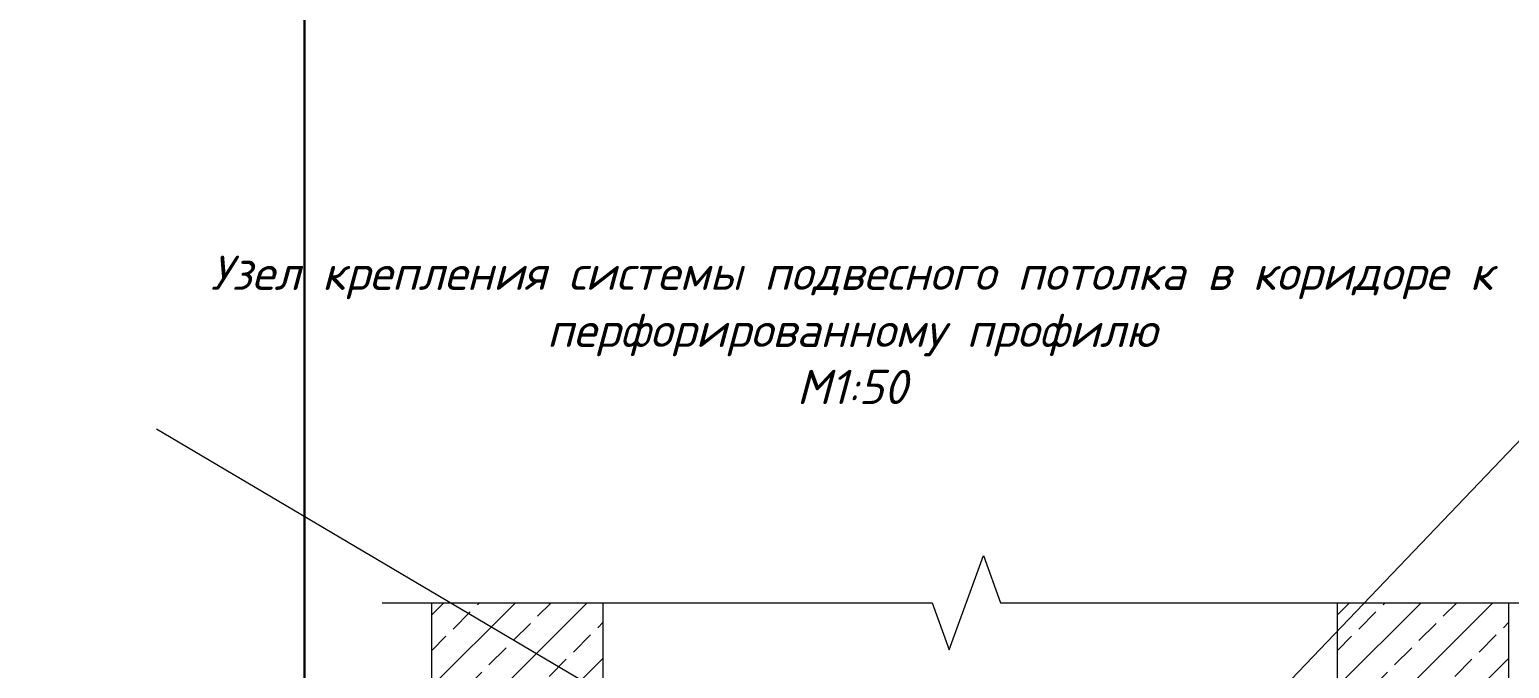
# Model space of a CAD drawing. Header units: millimetres. Extents: x -3689 to 3021565, y -698052 to -604547.
# Drawn here: x 2793771 to 2806744, y -683928 to -678329 of the extents above; entities that cross this region are included whole.
import ezdxf
from ezdxf import colors
from ezdxf.entities.mleader import LeaderData, LeaderLine
from ezdxf.enums import TextEntityAlignment as Align
from ezdxf.math import Vec2, Vec3

# ---------------------------------------------------------------- set-up
doc = ezdxf.new("R2010")
doc.units = ezdxf.units.MM
doc.layers.get('0').update_dxf_attribs({"lineweight": 0})
doc.layers.get('Defpoints').update_dxf_attribs({"color": 4})
doc.styles.add('Engex_ISOCPEUR', font='isocpeur.ttf', dxfattribs={"oblique": 15})

# ---------------------------------------------------------------- blocks, each defined once
blk = doc.blocks.new('_TagCircle')
at = {"color": 0, "linetype": 'ByBlock', "lineweight": -2, "transparency": 16777216}
blk.add_circle((0, 0), 4, dxfattribs=at)
at = {"color": 0, "transparency": 16777216}
blk.add_attdef('НОМЕРЯРЛЫКА', text='', height=3, dxfattribs=at).set_placement((0, -1.5), align=Align.CENTER)
blk = doc.blocks.new('_Open90')
at = {"color": 0, "linetype": 'ByBlock', "lineweight": -2}
for p, q in [((-0.5, 0.5), (0, 0)), ((0, 0), (-1, 0)), ((0, 0), (-0.5, -0.5))]:
    blk.add_line(p, q, dxfattribs=at)

msp = doc.modelspace()

# ---------------------------------------------------------------- hatches: boundary and pattern name
h = msp.add_hatch()
h.set_pattern_fill('JIS_STN_2.5', color=256, scale=177.530148)
h.set_pattern_definition([(45, (2665084.45, -238219.34), (-313.83193, 313.83193), []), (45, (2665397.8, -238219.34), (-313.83193, 313.83193), [213.03618, -88.76507])])
h.paths.add_polyline_path([(2797296.772, -683352.3723), (2798796.772, -683352.3723), (2798796.772, -689434.963), (2797296.772, -689434.963)])
h = msp.add_hatch()
h.set_pattern_fill('JIS_STN_2.5', color=256, scale=177.530148)
h.set_pattern_definition([(45, (2673024.25, -238219.34), (-313.83193, 313.83193), []), (45, (2673337.6, -238219.34), (-313.83193, 313.83193), [213.03618, -88.76507])])
h.paths.add_polyline_path([(2805236.5676, -683352.3723), (2806736.5676, -683352.3723), (2806736.5676, -689434.963), (2805236.5676, -689434.963)])

# ---------------------------------------------------------------- linework, layer by layer
at = {"color": 1}
msp.add_lwpolyline([(2794882.5519, -681828.585), (2809195.9791, -690289.6922), (2809707.1738, -678923.0726), (2795136.7799, -694163.5129)], dxfattribs=at)
msp.add_lwpolyline([(2796860.2284, -683352.3723), (2801682.0103, -683352.3723), (2801832.0103, -683764.494), (2802132.0103, -682940.2507), (2802282.0103, -683352.3723), (2807222.0195, -683352.3723)])
at = {"color": 7}
for points in [[(2797296.772, -683352.3723), (2798796.772, -683352.3723), (2798796.772, -689434.963), (2797296.772, -689434.963)], [(2805236.5676, -683352.3723), (2806736.5676, -683352.3723), (2806736.5676, -689434.963), (2805236.5676, -689434.963)]]:
    msp.add_lwpolyline(points, close=True, dxfattribs=at)

# ---------------------------------------------------------------- texts
at = {"layer": 'Defpoints', "insert": (2800979.3296, -680961.1757), "char_height": 300, "width": 11408.554495, "attachment_point": 5, "style": 'Engex_ISOCPEUR'}
msp.add_mtext('Узел крепления системы подвесного потолка в коридоре к перфорированному профилю\\PМ1:50', dxfattribs=at)

# ---------------------------------------------------------------- leaders
ml = msp.add_multileader_block('Standard')
ml.set_content('_TagCircle', color=256, scale=100)
ml.set_attribute('НОМЕРЯРЛЫКА', 'В', width=0)
ml.set_leader_properties()
ml.set_arrow_properties(name='OPEN90')
ml.build(insert=Vec2(0, 0))
ml.multileader.update_dxf_attribs({"has_dogleg": 0, "text_left_attachment_type": 6, "text_right_attachment_type": 6, "dogleg_length": 0.36, "arrow_head_size": 25000, "scale": 100, "block_connection_type": 1})
ctx = ml.context
ctx.base_point, ctx.scale, ctx.char_height, ctx.arrow_head_size, ctx.landing_gap_size, ctx.plane_origin = Vec3(2796180.3732, -670168.5138), 100, 2.5, 25000, 10, Vec3(2798852.9859, -666863.2415)
ctx.left_attachment, ctx.right_attachment, ctx.attachment_type = 6, 6, 1
notes = []
notes.append((ctx, [(0, (1, 1, 0), (2796180.0132, -670168.5138), (1, 0), 0.36, [(0, [(2796180.3732, -666899.7685)], 0, [])])]))
ctx.block.insert = Vec3(2796180.3732, -670168.5138)
for ctx, leaders in notes:
    for number, flags, end, landing, length, lines in leaders:
        leader = LeaderData()
        leader.index, (leader.has_last_leader_line, leader.has_dogleg_vector, leader.attachment_direction) = number, flags
        leader.last_leader_point, leader.dogleg_vector, leader.dogleg_length = Vec3(end), Vec3(landing), length
        for number, points, colour, breaks in lines:
            line = LeaderLine()
            line.index, line.vertices, line.color, line.breaks = number, Vec3.list(points), colors.encode_raw_color(colour), breaks
            leader.lines.append(line)
        ctx.leaders.append(leader)

doc.saveas('drawing.dxf')
